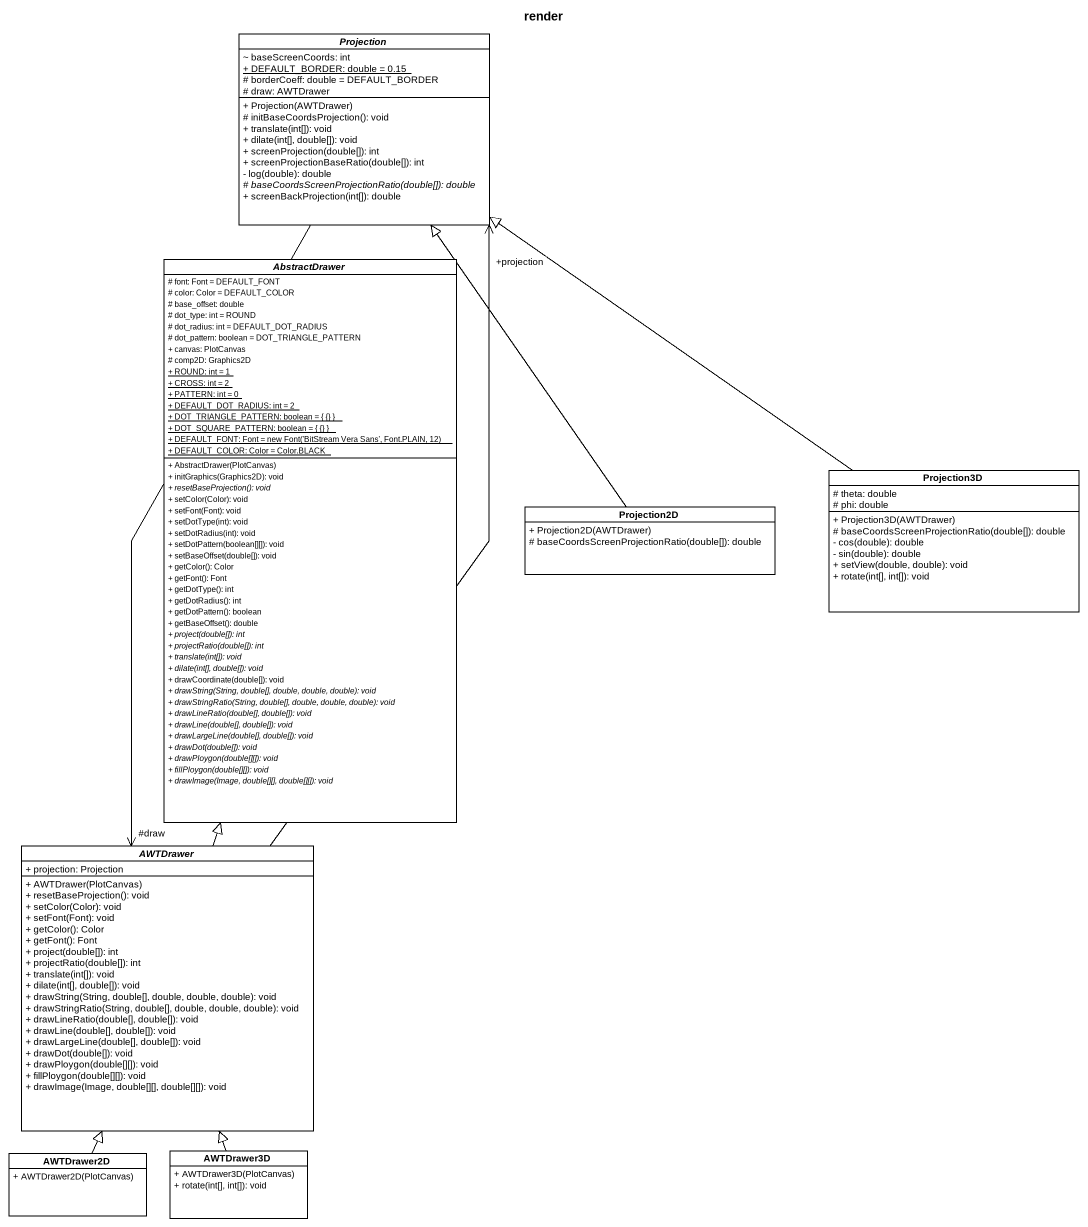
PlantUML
@startuml
title render
hide circle
hide empty members
skinparam classAttributeIconSize 0
abstract class Projection {
  ~ baseScreenCoords: int
  {static} + DEFAULT_BORDER: double = 0.15
  # borderCoeff: double = DEFAULT_BORDER
  # draw: AWTDrawer
  + Projection(AWTDrawer)
  # initBaseCoordsProjection(): void
  + translate(int[]): void
  + dilate(int[], double[]): void
  + screenProjection(double[]): int
  + screenProjectionBaseRatio(double[]): int
  - log(double): double
  {abstract} # baseCoordsScreenProjectionRatio(double[]): double
  + screenBackProjection(int[]): double
}
abstract class AbstractDrawer {
  # font: Font = DEFAULT_FONT
  # color: Color = DEFAULT_COLOR
  # base_offset: double
  # dot_type: int = ROUND
  # dot_radius: int = DEFAULT_DOT_RADIUS
  # dot_pattern: boolean = DOT_TRIANGLE_PATTERN
  + canvas: PlotCanvas
  # comp2D: Graphics2D
  {static} + ROUND: int = 1
  {static} + CROSS: int = 2
  {static} + PATTERN: int = 0
  {static} + DEFAULT_DOT_RADIUS: int = 2
  {static} + DOT_TRIANGLE_PATTERN: boolean = { {} }
  {static} + DOT_SQUARE_PATTERN: boolean = { {} }
  {static} {field} + DEFAULT_FONT: Font = new Font('BitStream Vera Sans', Font.PLAIN, 12)
  {static} + DEFAULT_COLOR: Color = Color.BLACK
  + AbstractDrawer(PlotCanvas)
  + initGraphics(Graphics2D): void
  {abstract} + resetBaseProjection(): void
  + setColor(Color): void
  + setFont(Font): void
  + setDotType(int): void
  + setDotRadius(int): void
  + setDotPattern(boolean[][]): void
  + setBaseOffset(double[]): void
  + getColor(): Color
  + getFont(): Font
  + getDotType(): int
  + getDotRadius(): int
  + getDotPattern(): boolean
  + getBaseOffset(): double
  {abstract} + project(double[]): int
  {abstract} + projectRatio(double[]): int
  {abstract} + translate(int[]): void
  {abstract} + dilate(int[], double[]): void
  + drawCoordinate(double[]): void
  {abstract} + drawString(String, double[], double, double, double): void
  {abstract} + drawStringRatio(String, double[], double, double, double): void
  {abstract} + drawLineRatio(double[], double[]): void
  {abstract} + drawLine(double[], double[]): void
  {abstract} + drawLargeLine(double[], double[]): void
  {abstract} + drawDot(double[]): void
  {abstract} + drawPloygon(double[][]): void
  {abstract} + fillPloygon(double[][]): void
  {abstract} + drawImage(Image, double[][], double[][]): void
}
class Projection2D {
  + Projection2D(AWTDrawer)
  # baseCoordsScreenProjectionRatio(double[]): double
}
class Projection3D {
  # theta: double
  # phi: double
  + Projection3D(AWTDrawer)
  # baseCoordsScreenProjectionRatio(double[]): double
  - cos(double): double
  - sin(double): double
  + setView(double, double): void
  + rotate(int[], int[]): void
}
abstract class AWTDrawer {
  + projection: Projection
  + AWTDrawer(PlotCanvas)
  + resetBaseProjection(): void
  + setColor(Color): void
  + setFont(Font): void
  + getColor(): Color
  + getFont(): Font
  + project(double[]): int
  + projectRatio(double[]): int
  + translate(int[]): void
  + dilate(int[], double[]): void
  + drawString(String, double[], double, double, double): void
  + drawStringRatio(String, double[], double, double, double): void
  + drawLineRatio(double[], double[]): void
  + drawLine(double[], double[]): void
  + drawLargeLine(double[], double[]): void
  + drawDot(double[]): void
  + drawPloygon(double[][]): void
  + fillPloygon(double[][]): void
  + drawImage(Image, double[][], double[][]): void
}
class AWTDrawer3D {
  + AWTDrawer3D(PlotCanvas)
  + rotate(int[], int[]): void
}
class AWTDrawer2D {
  + AWTDrawer2D(PlotCanvas)
}
Projection --> "#draw" AWTDrawer
Projection2D -up-|> Projection
Projection3D -up-|> Projection
AWTDrawer -up-> "+projection" Projection
AWTDrawer -up-|> AbstractDrawer
AWTDrawer3D -up-|> AWTDrawer
AWTDrawer2D -up-|> AWTDrawer
@enduml
